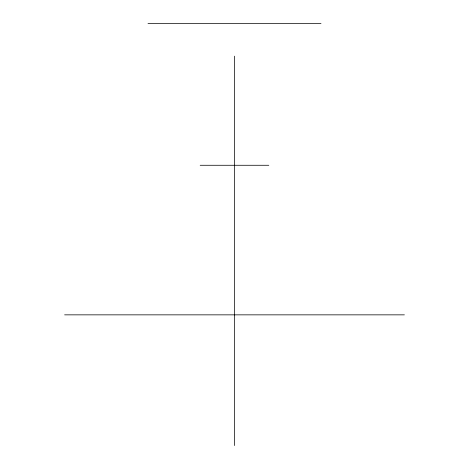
<?xml version="1.0" encoding="UTF-8"?>
<svg xmlns="http://www.w3.org/2000/svg" width="469" height="469" viewBox="0 0 469 469"><rect width="100%" height="100%" fill="white"/><g stroke="black" fill="none" stroke-linecap="round" stroke-linejoin="round"><path stroke-width="0.7" d="M147.999 23.45L321.001 23.45M200.181 165.276L268.819 165.276M64.611 314.851L404.389 314.851M234.5 56.157L234.5 445.55"/></g></svg>
